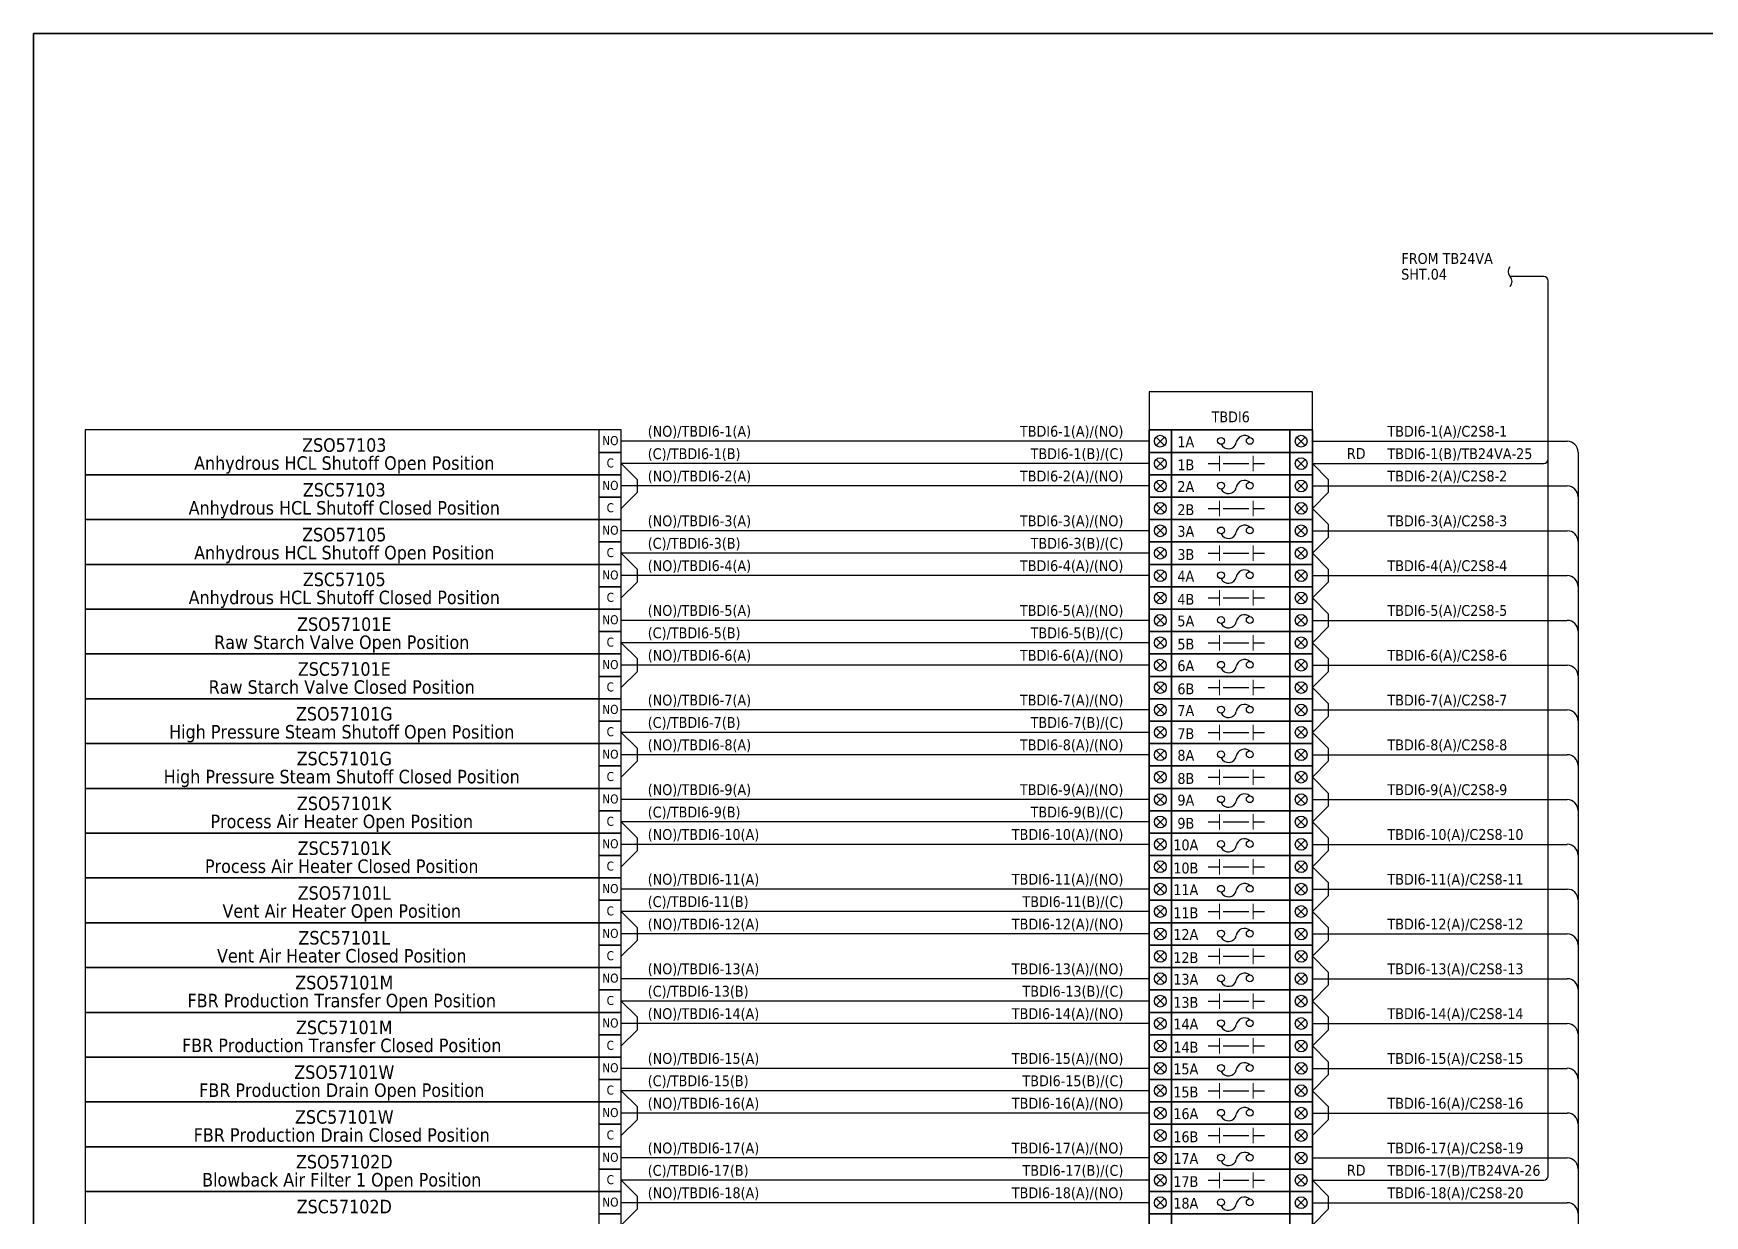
# Model space of a CAD drawing. Header units: millimetres. Extents: x 0 to 1792788, y -13 to 262234.
# Drawn here: x 1243347 to 1290483, y 127604 to 160934 of the extents above; entities that cross this region are included whole.
import ezdxf
from ezdxf.enums import TextEntityAlignment as Align

# ---------------------------------------------------------------- set-up
doc = ezdxf.new("R2010")
doc.units = ezdxf.units.MM
doc.layers.add('HELPPOINT', color=7, linetype='Continuous', lineweight=25)
doc.layers.add('power', color=7, linetype='Continuous', lineweight=25)
doc.styles.add('Tahoma', font='')
doc.styles.get('Tahoma').set_extended_font_data('Tahoma')

# ---------------------------------------------------------------- blocks, each defined once
blk = doc.blocks.new('TPA')
at = {"layer": 'HELPPOINT', "color": 4, "lineweight": 35, "ltscale": 25.4}
for p, q in [((14292753, 12749437), (14292753, 12827491)), ((14292753, 12827491), (14405128, 12827491)), ((14292753, 12749437), (14292753, 12827491)), ((14292753, 12827491), (14405128, 12827491))]:
    blk.add_line(p, q, dxfattribs=at)

msp = doc.modelspace()

# ---------------------------------------------------------------- linework, layer by layer
at = {"color": 1, "ltscale": 25.4}
for p, q in [((1285948, 154079), (1285002, 154079)), ((1286075, 128725), (1286075, 153952)), ((1275248, 149555), (1275013, 149320)), ((1275013, 149555), (1275248, 149320)), ((1278987, 149555), (1279222, 149320)), ((1279222, 149555), (1278987, 149320)), ((1279420, 148806), (1279867, 148359)), ((1279420, 148806), (1285948, 148806)), ((1275248, 148292), (1275013, 148057)), ((1275013, 148292), (1275248, 148057)), ((1278987, 148292), (1279222, 148057)), ((1279222, 148292), (1278987, 148057)), ((1279867, 148359), (1279867, 147989)), ((1279420, 147543), (1279867, 147989)), ((1279420, 147543), (1279867, 147096)), ((1279867, 147096), (1279867, 146726)), ((1275248, 147029), (1275013, 146794)), ((1275013, 147029), (1275248, 146794)), ((1278987, 147029), (1279222, 146794)), ((1279222, 147029), (1278987, 146794)), ((1279420, 146280), (1279867, 146726)), ((1279420, 146280), (1279867, 145833)), ((1275248, 145766), (1275013, 145531)), ((1275013, 145766), (1275248, 145531)), ((1278987, 145766), (1279222, 145531)), ((1279222, 145766), (1278987, 145531)), ((1279867, 145833), (1279867, 145463)), ((1279420, 145017), (1279867, 145463)), ((1279420, 145017), (1279867, 144570)), ((1275248, 144503), (1275013, 144268)), ((1275013, 144503), (1275248, 144268)), ((1278987, 144503), (1279222, 144268)), ((1279222, 144503), (1278987, 144268)), ((1279867, 144570), (1279867, 144200)), ((1279420, 143754), (1279867, 144200)), ((1279420, 143754), (1279867, 143307)), ((1279867, 143307), (1279867, 142937)), ((1275248, 143240), (1275013, 143005)), ((1275013, 143240), (1275248, 143005)), ((1278987, 143240), (1279222, 143005)), ((1279222, 143240), (1278987, 143005)), ((1279420, 142491), (1279867, 142937)), ((1279420, 142491), (1279867, 142044)), ((1275248, 141977), (1275013, 141742)), ((1275013, 141977), (1275248, 141742)), ((1278987, 141977), (1279222, 141742)), ((1279222, 141977), (1278987, 141742)), ((1279867, 142044), (1279867, 141674)), ((1279420, 141228), (1279867, 141674)), ((1279420, 141228), (1279867, 140781)), ((1275248, 140714), (1275013, 140479)), ((1275013, 140714), (1275248, 140479)), ((1278987, 140714), (1279222, 140479)), ((1279222, 140714), (1278987, 140479)), ((1279867, 140781), (1279867, 140411)), ((1279420, 139965), (1279867, 140411)), ((1279420, 139965), (1279867, 139518)), ((1275248, 139451), (1275013, 139216)), ((1275013, 139451), (1275248, 139216)), ((1278987, 139451), (1279222, 139216)), ((1279222, 139451), (1278987, 139216)), ((1279420, 138702), (1279867, 139148)), ((1279867, 139518), (1279867, 139148)), ((1279420, 138702), (1279867, 138255)), ((1275248, 138188), (1275013, 137953)), ((1275013, 138188), (1275248, 137953)), ((1278987, 138188), (1279222, 137953)), ((1279222, 138188), (1278987, 137953)), ((1279867, 138255), (1279867, 137885)), ((1279420, 137439), (1279867, 137885)), ((1279420, 137439), (1279867, 136992)), ((1275248, 136925), (1275013, 136690)), ((1275013, 136925), (1275248, 136690)), ((1278987, 136925), (1279222, 136690)), ((1279222, 136925), (1278987, 136690)), ((1279867, 136992), (1279867, 136622)), ((1279420, 136176), (1279867, 136622)), ((1279420, 136176), (1279867, 135729)), ((1275248, 135662), (1275013, 135427)), ((1275013, 135662), (1275248, 135427)), ((1278987, 135662), (1279222, 135427)), ((1279222, 135662), (1278987, 135427)), ((1279420, 134913), (1279867, 135359)), ((1279867, 135729), (1279867, 135359)), ((1279420, 134913), (1279867, 134466)), ((1275248, 134399), (1275013, 134164)), ((1275013, 134399), (1275248, 134164)), ((1278987, 134399), (1279222, 134164)), ((1279222, 134399), (1278987, 134164)), ((1279867, 134466), (1279867, 134096)), ((1279420, 133650), (1279867, 134096)), ((1279420, 133650), (1279867, 133203)), ((1275248, 133136), (1275013, 132901)), ((1275013, 133136), (1275248, 132901)), ((1278987, 133136), (1279222, 132901)), ((1279222, 133136), (1278987, 132901)), ((1279867, 133203), (1279867, 132833)), ((1279420, 132387), (1279867, 132833)), ((1279420, 132387), (1279867, 131940)), ((1275248, 131873), (1275013, 131638)), ((1275013, 131873), (1275248, 131638)), ((1278987, 131873), (1279222, 131638)), ((1279222, 131873), (1278987, 131638)), ((1279420, 131124), (1279867, 131570)), ((1279867, 131940), (1279867, 131570)), ((1279420, 131124), (1279867, 130677)), ((1275248, 130610), (1275013, 130375)), ((1275013, 130610), (1275248, 130375)), ((1278987, 130610), (1279222, 130375)), ((1279222, 130610), (1278987, 130375)), ((1279867, 130677), (1279867, 130307)), ((1279420, 129861), (1279867, 130307)), ((1275248, 129347), (1275013, 129112)), ((1275013, 129347), (1275248, 129112)), ((1278987, 129347), (1279222, 129112)), ((1279222, 129347), (1278987, 129112)), ((1279420, 128598), (1279867, 128151)), ((1279420, 128598), (1285948, 128598)), ((1275248, 128084), (1275013, 127849)), ((1275013, 128084), (1275248, 127849)), ((1278987, 128084), (1279222, 127849)), ((1279222, 128084), (1278987, 127849)), ((1279420, 127335), (1279867, 127782)), ((1279867, 128151), (1279867, 127782))]:
    msp.add_line(p, q, dxfattribs=at)
at = {"color": 4, "ltscale": 25.4}
for p, q in [((1274814, 149437), (1259929, 149437)), ((1279420, 149437), (1286609, 149437)), ((1286914, 149132), (1286914, 107008)), ((1274814, 148174), (1259929, 148174)), ((1279420, 148174), (1286609, 148174)), ((1274814, 146911), (1259929, 146911)), ((1279420, 146911), (1286609, 146911)), ((1274814, 145648), (1259929, 145648)), ((1279420, 145648), (1286609, 145648)), ((1274814, 144385), (1259929, 144385)), ((1279420, 144385), (1286609, 144385)), ((1274814, 143122), (1259929, 143122)), ((1279420, 143122), (1286609, 143122)), ((1274814, 141859), (1259929, 141859)), ((1279420, 141859), (1286609, 141859)), ((1274814, 140596), (1259929, 140596)), ((1279420, 140596), (1286609, 140596)), ((1274814, 139333), (1259929, 139333)), ((1279420, 139333), (1286609, 139333)), ((1274814, 138070), (1259929, 138070)), ((1279420, 138070), (1286609, 138070)), ((1274814, 136807), (1259929, 136807)), ((1279420, 136807), (1286609, 136807)), ((1274814, 135544), (1259929, 135544)), ((1279420, 135544), (1286609, 135544)), ((1274814, 134281), (1259929, 134281)), ((1279420, 134281), (1286609, 134281)), ((1274814, 133018), (1259929, 133018)), ((1279420, 133018), (1286609, 133018)), ((1274814, 131755), (1259929, 131755)), ((1279420, 131755), (1286609, 131755)), ((1274814, 130492), (1259929, 130492)), ((1279420, 130492), (1286609, 130492)), ((1274814, 129229), (1259929, 129229)), ((1279420, 129229), (1286609, 129229)), ((1274814, 127966), (1259929, 127966)), ((1279420, 127966), (1286609, 127966))]:
    msp.add_line(p, q, dxfattribs=at)
at = {"color": 7, "lineweight": 9, "ltscale": 25.4}
for p, q in [((1276799, 148589), (1276799, 149022)), ((1277754, 148589), (1277754, 149022)), ((1276799, 147326), (1276799, 147759)), ((1277754, 147326), (1277754, 147759)), ((1276799, 146063), (1276799, 146496)), ((1277754, 146063), (1277754, 146496)), ((1276799, 144800), (1276799, 145233)), ((1277754, 144800), (1277754, 145233)), ((1276799, 143537), (1276799, 143970)), ((1277754, 143537), (1277754, 143970)), ((1276799, 142274), (1276799, 142707)), ((1277754, 142274), (1277754, 142707)), ((1276799, 141011), (1276799, 141444)), ((1277754, 141011), (1277754, 141444)), ((1276799, 139748), (1276799, 140181)), ((1277754, 139748), (1277754, 140181)), ((1276799, 138485), (1276799, 138919)), ((1277754, 138485), (1277754, 138919)), ((1276799, 137222), (1276799, 137656)), ((1277754, 137222), (1277754, 137656)), ((1276799, 135959), (1276799, 136393)), ((1277754, 135959), (1277754, 136393)), ((1276799, 134696), (1276799, 135130)), ((1277754, 134696), (1277754, 135130)), ((1276799, 133433), (1276799, 133867)), ((1277754, 133433), (1277754, 133867)), ((1276799, 132170), (1276799, 132604)), ((1277754, 132170), (1277754, 132604)), ((1276799, 130907), (1276799, 131341)), ((1277754, 130907), (1277754, 131341)), ((1276799, 129644), (1276799, 130078)), ((1277754, 129644), (1277754, 130078)), ((1276799, 128381), (1276799, 128815)), ((1277754, 128381), (1277754, 128815))]:
    msp.add_line(p, q, dxfattribs=at)
at = {"color": 7, "ltscale": 25.4}
for p, q in [((1274814, 148806), (1259929, 148806)), ((1259929, 148806), (1260376, 148359)), ((1275248, 148923), (1275013, 148688)), ((1275013, 148923), (1275248, 148688)), ((1276481, 148806), (1276799, 148806)), ((1276900, 148806), (1277626, 148806)), ((1277754, 148806), (1278072, 148806)), ((1278987, 148923), (1279222, 148688)), ((1279222, 148923), (1278987, 148688)), ((1260376, 148359), (1260376, 147989)), ((1259929, 147543), (1260376, 147989)), ((1275248, 147660), (1275013, 147425)), ((1275013, 147660), (1275248, 147425)), ((1276481, 147543), (1276799, 147543)), ((1276900, 147543), (1277626, 147543)), ((1277754, 147543), (1278072, 147543)), ((1278987, 147660), (1279222, 147425)), ((1279222, 147660), (1278987, 147425)), ((1274814, 146280), (1259929, 146280)), ((1259929, 146280), (1260376, 145833)), ((1275248, 146397), (1275013, 146162)), ((1275013, 146397), (1275248, 146162)), ((1276481, 146280), (1276799, 146280)), ((1276900, 146280), (1277626, 146280)), ((1277754, 146280), (1278072, 146280)), ((1278987, 146397), (1279222, 146162)), ((1279222, 146397), (1278987, 146162)), ((1260376, 145833), (1260376, 145463)), ((1259929, 145017), (1260376, 145463)), ((1275248, 145134), (1275013, 144899)), ((1275013, 145134), (1275248, 144899)), ((1276481, 145017), (1276799, 145017)), ((1276900, 145017), (1277626, 145017)), ((1277754, 145017), (1278072, 145017)), ((1278987, 145134), (1279222, 144899)), ((1279222, 145134), (1278987, 144899)), ((1275248, 143871), (1275013, 143636)), ((1275013, 143871), (1275248, 143636)), ((1278987, 143871), (1279222, 143636)), ((1279222, 143871), (1278987, 143636)), ((1274814, 143754), (1259929, 143754)), ((1259929, 143754), (1260376, 143307)), ((1260376, 143307), (1260376, 142937)), ((1276481, 143754), (1276799, 143754)), ((1276900, 143754), (1277626, 143754)), ((1277754, 143754), (1278072, 143754)), ((1259929, 142491), (1260376, 142937)), ((1275248, 142608), (1275013, 142373)), ((1275013, 142608), (1275248, 142373)), ((1276481, 142491), (1276799, 142491)), ((1276900, 142491), (1277626, 142491)), ((1277754, 142491), (1278072, 142491)), ((1278987, 142608), (1279222, 142373)), ((1279222, 142608), (1278987, 142373)), ((1274814, 141228), (1259929, 141228)), ((1259929, 141228), (1260376, 140781)), ((1275248, 141345), (1275013, 141110)), ((1275013, 141345), (1275248, 141110)), ((1276481, 141228), (1276799, 141228)), ((1276900, 141228), (1277626, 141228)), ((1277754, 141228), (1278072, 141228)), ((1278987, 141345), (1279222, 141110)), ((1279222, 141345), (1278987, 141110)), ((1260376, 140781), (1260376, 140411)), ((1259929, 139965), (1260376, 140411)), ((1275248, 140082), (1275013, 139847)), ((1275013, 140082), (1275248, 139847)), ((1278987, 140082), (1279222, 139847)), ((1279222, 140082), (1278987, 139847)), ((1276481, 139965), (1276799, 139965)), ((1276900, 139965), (1277626, 139965)), ((1277754, 139965), (1278072, 139965)), ((1274814, 138702), (1259929, 138702)), ((1259929, 138702), (1260376, 138255)), ((1275248, 138819), (1275013, 138584)), ((1275013, 138819), (1275248, 138584)), ((1276481, 138702), (1276799, 138702)), ((1276900, 138702), (1277626, 138702)), ((1277754, 138702), (1278072, 138702)), ((1278987, 138819), (1279222, 138584)), ((1279222, 138819), (1278987, 138584)), ((1260376, 138255), (1260376, 137885)), ((1259929, 137439), (1260376, 137885)), ((1275248, 137556), (1275013, 137321)), ((1275013, 137556), (1275248, 137321)), ((1276481, 137439), (1276799, 137439)), ((1276900, 137439), (1277626, 137439)), ((1277754, 137439), (1278072, 137439)), ((1278987, 137556), (1279222, 137321)), ((1279222, 137556), (1278987, 137321)), ((1275248, 136293), (1275013, 136058)), ((1275013, 136293), (1275248, 136058)), ((1278987, 136293), (1279222, 136058)), ((1279222, 136293), (1278987, 136058)), ((1274814, 136176), (1259929, 136176)), ((1259929, 136176), (1260376, 135729)), ((1276481, 136176), (1276799, 136176)), ((1276900, 136176), (1277626, 136176)), ((1277754, 136176), (1278072, 136176)), ((1259929, 134913), (1260376, 135359)), ((1260376, 135729), (1260376, 135359)), ((1275248, 135030), (1275013, 134795)), ((1275013, 135030), (1275248, 134795)), ((1276481, 134913), (1276799, 134913)), ((1276900, 134913), (1277626, 134913)), ((1277754, 134913), (1278072, 134913)), ((1278987, 135030), (1279222, 134795)), ((1279222, 135030), (1278987, 134795)), ((1274814, 133650), (1259929, 133650)), ((1259929, 133650), (1260376, 133203)), ((1275248, 133767), (1275013, 133532)), ((1275013, 133767), (1275248, 133532)), ((1276481, 133650), (1276799, 133650)), ((1276900, 133650), (1277626, 133650)), ((1277754, 133650), (1278072, 133650)), ((1278987, 133767), (1279222, 133532)), ((1279222, 133767), (1278987, 133532)), ((1260376, 133203), (1260376, 132833)), ((1259929, 132387), (1260376, 132833)), ((1275248, 132504), (1275013, 132269)), ((1275013, 132504), (1275248, 132269)), ((1278987, 132504), (1279222, 132269)), ((1279222, 132504), (1278987, 132269)), ((1276481, 132387), (1276799, 132387)), ((1276900, 132387), (1277626, 132387)), ((1277754, 132387), (1278072, 132387)), ((1274814, 131124), (1259929, 131124)), ((1259929, 131124), (1260376, 130677)), ((1275248, 131241), (1275013, 131006)), ((1275013, 131241), (1275248, 131006)), ((1276481, 131124), (1276799, 131124)), ((1276900, 131124), (1277626, 131124)), ((1277754, 131124), (1278072, 131124)), ((1278987, 131241), (1279222, 131006)), ((1279222, 131241), (1278987, 131006)), ((1260376, 130677), (1260376, 130307)), ((1259929, 129861), (1260376, 130307)), ((1275248, 129978), (1275013, 129743)), ((1275013, 129978), (1275248, 129743)), ((1276481, 129861), (1276799, 129861)), ((1276900, 129861), (1277626, 129861)), ((1277754, 129861), (1278072, 129861)), ((1278987, 129978), (1279222, 129743)), ((1279222, 129978), (1278987, 129743)), ((1275248, 128715), (1275013, 128480)), ((1275013, 128715), (1275248, 128480)), ((1278987, 128715), (1279222, 128480)), ((1279222, 128715), (1278987, 128480)), ((1274814, 128598), (1259929, 128598)), ((1259929, 128598), (1260376, 128151)), ((1276481, 128598), (1276799, 128598)), ((1276900, 128598), (1277626, 128598)), ((1277754, 128598), (1278072, 128598)), ((1259929, 127335), (1260376, 127782)), ((1260376, 128151), (1260376, 127782))]:
    msp.add_line(p, q, dxfattribs=at)
at = {"color": 1, "ltscale": 25.4}
msp.add_lwpolyline([(1285002, 153797, 0.351), (1285002, 154079, -0.351), (1285002, 154360, 2.081666)], format="xyb", dxfattribs=at)
at = {"color": 4, "ltscale": 25.4}
msp.add_lwpolyline([(1274814, 149753), (1279420, 149753), (1279420, 150832), (1274814, 150832)], close=True, dxfattribs=at)
at = {"color": 2, "ltscale": 25.4}
for points in [[(1244808, 148490), (1259929, 148490), (1259929, 149753), (1244808, 149753)], [(1244808, 147227), (1259929, 147227), (1259929, 148490), (1244808, 148490)], [(1244808, 145964), (1259929, 145964), (1259929, 147227), (1244808, 147227)], [(1244808, 144701), (1259929, 144701), (1259929, 145964), (1244808, 145964)], [(1244808, 143438), (1259929, 143438), (1259929, 144701), (1244808, 144701)], [(1244808, 142175), (1259929, 142175), (1259929, 143438), (1244808, 143438)], [(1244808, 140912), (1259929, 140912), (1259929, 142175), (1244808, 142175)], [(1244808, 139649), (1259929, 139649), (1259929, 140912), (1244808, 140912)], [(1244808, 138386), (1259929, 138386), (1259929, 139649), (1244808, 139649)], [(1244808, 137123), (1259929, 137123), (1259929, 138386), (1244808, 138386)], [(1244808, 135860), (1259929, 135860), (1259929, 137123), (1244808, 137123)], [(1244808, 134597), (1259929, 134597), (1259929, 135860), (1244808, 135860)], [(1244808, 133334), (1259929, 133334), (1259929, 134597), (1244808, 134597)], [(1244808, 132071), (1259929, 132071), (1259929, 133334), (1244808, 133334)], [(1244808, 130808), (1259929, 130808), (1259929, 132071), (1244808, 132071)], [(1244808, 129545), (1259929, 129545), (1259929, 130808), (1244808, 130808)], [(1244808, 128282), (1259929, 128282), (1259929, 129545), (1244808, 129545)], [(1244808, 127019), (1259929, 127019), (1259929, 128282), (1244808, 128282)]]:
    msp.add_lwpolyline(points, close=True, dxfattribs=at)
at = {"color": 1, "ltscale": 25.4}
for points in [[(1259298, 149121), (1259929, 149121), (1259929, 149753), (1259298, 149753)], [(1274814, 149121), (1275446, 149121), (1275446, 149753), (1274814, 149753)], [(1275446, 149121), (1278789, 149121), (1278789, 149753), (1275446, 149753)], [(1278789, 149121), (1279420, 149121), (1279420, 149753), (1278789, 149753)], [(1259298, 147858), (1259929, 147858), (1259929, 148490), (1259298, 148490)], [(1274814, 147858), (1275446, 147858), (1275446, 148490), (1274814, 148490)], [(1275446, 147858), (1278789, 147858), (1278789, 148490), (1275446, 148490)], [(1278789, 147858), (1279420, 147858), (1279420, 148490), (1278789, 148490)], [(1259298, 146595), (1259929, 146595), (1259929, 147227), (1259298, 147227)], [(1274814, 146595), (1275446, 146595), (1275446, 147227), (1274814, 147227)], [(1275446, 146595), (1278789, 146595), (1278789, 147227), (1275446, 147227)], [(1278789, 146595), (1279420, 146595), (1279420, 147227), (1278789, 147227)], [(1259298, 145332), (1259929, 145332), (1259929, 145964), (1259298, 145964)], [(1274814, 145332), (1275446, 145332), (1275446, 145964), (1274814, 145964)], [(1275446, 145332), (1278789, 145332), (1278789, 145964), (1275446, 145964)], [(1278789, 145332), (1279420, 145332), (1279420, 145964), (1278789, 145964)], [(1259298, 144069), (1259929, 144069), (1259929, 144701), (1259298, 144701)], [(1274814, 144069), (1275446, 144069), (1275446, 144701), (1274814, 144701)], [(1275446, 144069), (1278789, 144069), (1278789, 144701), (1275446, 144701)], [(1278789, 144069), (1279420, 144069), (1279420, 144701), (1278789, 144701)], [(1259298, 142806), (1259929, 142806), (1259929, 143438), (1259298, 143438)], [(1274814, 142806), (1275446, 142806), (1275446, 143438), (1274814, 143438)], [(1275446, 142806), (1278789, 142806), (1278789, 143438), (1275446, 143438)], [(1278789, 142806), (1279420, 142806), (1279420, 143438), (1278789, 143438)], [(1259298, 141543), (1259929, 141543), (1259929, 142175), (1259298, 142175)], [(1274814, 141543), (1275446, 141543), (1275446, 142175), (1274814, 142175)], [(1275446, 141543), (1278789, 141543), (1278789, 142175), (1275446, 142175)], [(1278789, 141543), (1279420, 141543), (1279420, 142175), (1278789, 142175)], [(1259298, 140281), (1259929, 140281), (1259929, 140912), (1259298, 140912)], [(1274814, 140281), (1275446, 140281), (1275446, 140912), (1274814, 140912)], [(1275446, 140281), (1278789, 140281), (1278789, 140912), (1275446, 140912)], [(1278789, 140281), (1279420, 140281), (1279420, 140912), (1278789, 140912)], [(1259298, 139018), (1259929, 139018), (1259929, 139649), (1259298, 139649)], [(1274814, 139018), (1275446, 139018), (1275446, 139649), (1274814, 139649)], [(1275446, 139018), (1278789, 139018), (1278789, 139649), (1275446, 139649)], [(1278789, 139018), (1279420, 139018), (1279420, 139649), (1278789, 139649)], [(1259298, 137755), (1259929, 137755), (1259929, 138386), (1259298, 138386)], [(1274814, 137755), (1275446, 137755), (1275446, 138386), (1274814, 138386)], [(1275446, 137755), (1278789, 137755), (1278789, 138386), (1275446, 138386)], [(1278789, 137755), (1279420, 137755), (1279420, 138386), (1278789, 138386)], [(1259298, 136492), (1259929, 136492), (1259929, 137123), (1259298, 137123)], [(1274814, 136492), (1275446, 136492), (1275446, 137123), (1274814, 137123)], [(1275446, 136492), (1278789, 136492), (1278789, 137123), (1275446, 137123)], [(1278789, 136492), (1279420, 136492), (1279420, 137123), (1278789, 137123)], [(1259298, 135229), (1259929, 135229), (1259929, 135860), (1259298, 135860)], [(1274814, 135229), (1275446, 135229), (1275446, 135860), (1274814, 135860)], [(1275446, 135229), (1278789, 135229), (1278789, 135860), (1275446, 135860)], [(1278789, 135229), (1279420, 135229), (1279420, 135860), (1278789, 135860)], [(1259298, 133966), (1259929, 133966), (1259929, 134597), (1259298, 134597)], [(1274814, 133966), (1275446, 133966), (1275446, 134597), (1274814, 134597)], [(1275446, 133966), (1278789, 133966), (1278789, 134597), (1275446, 134597)], [(1278789, 133966), (1279420, 133966), (1279420, 134597), (1278789, 134597)], [(1259298, 132703), (1259929, 132703), (1259929, 133334), (1259298, 133334)], [(1274814, 132703), (1275446, 132703), (1275446, 133334), (1274814, 133334)], [(1275446, 132703), (1278789, 132703), (1278789, 133334), (1275446, 133334)], [(1278789, 132703), (1279420, 132703), (1279420, 133334), (1278789, 133334)], [(1259298, 131440), (1259929, 131440), (1259929, 132071), (1259298, 132071)], [(1274814, 131440), (1275446, 131440), (1275446, 132071), (1274814, 132071)], [(1275446, 131440), (1278789, 131440), (1278789, 132071), (1275446, 132071)], [(1278789, 131440), (1279420, 131440), (1279420, 132071), (1278789, 132071)], [(1259298, 130177), (1259929, 130177), (1259929, 130808), (1259298, 130808)], [(1274814, 130177), (1275446, 130177), (1275446, 130808), (1274814, 130808)], [(1275446, 130177), (1278789, 130177), (1278789, 130808), (1275446, 130808)], [(1278789, 130177), (1279420, 130177), (1279420, 130808), (1278789, 130808)], [(1259298, 128914), (1259929, 128914), (1259929, 129545), (1259298, 129545)], [(1274814, 128914), (1275446, 128914), (1275446, 129545), (1274814, 129545)], [(1275446, 128914), (1278789, 128914), (1278789, 129545), (1275446, 129545)], [(1278789, 128914), (1279420, 128914), (1279420, 129545), (1278789, 129545)], [(1259298, 127651), (1259929, 127651), (1259929, 128282), (1259298, 128282)], [(1274814, 127651), (1275446, 127651), (1275446, 128282), (1274814, 128282)], [(1275446, 127651), (1278789, 127651), (1278789, 128282), (1275446, 128282)], [(1278789, 127651), (1279420, 127651), (1279420, 128282), (1278789, 128282)]]:
    msp.add_lwpolyline(points, close=True, dxfattribs=at)
at = {"color": 7, "lineweight": 30, "ltscale": 25.4}
for points in [[(1274814, 149753), (1279420, 149753), (1279420, 148490), (1274814, 148490), (1274814, 149753)], [(1274814, 148490), (1279420, 148490), (1279420, 147227), (1274814, 147227), (1274814, 148490)], [(1274814, 147227), (1279420, 147227), (1279420, 145964), (1274814, 145964), (1274814, 147227)], [(1274814, 145964), (1279420, 145964), (1279420, 144701), (1274814, 144701), (1274814, 145964)], [(1274814, 144701), (1279420, 144701), (1279420, 143438), (1274814, 143438), (1274814, 144701)], [(1274814, 143438), (1279420, 143438), (1279420, 142175), (1274814, 142175), (1274814, 143438)], [(1274814, 142175), (1279420, 142175), (1279420, 140912), (1274814, 140912), (1274814, 142175)], [(1274814, 140912), (1279420, 140912), (1279420, 139649), (1274814, 139649), (1274814, 140912)], [(1274814, 139649), (1279420, 139649), (1279420, 138386), (1274814, 138386), (1274814, 139649)], [(1274814, 138386), (1279420, 138386), (1279420, 137123), (1274814, 137123), (1274814, 138386)], [(1274814, 137123), (1279420, 137123), (1279420, 135860), (1274814, 135860), (1274814, 137123)], [(1274814, 135860), (1279420, 135860), (1279420, 134597), (1274814, 134597), (1274814, 135860)], [(1274814, 134597), (1279420, 134597), (1279420, 133334), (1274814, 133334), (1274814, 134597)], [(1274814, 133334), (1279420, 133334), (1279420, 132071), (1274814, 132071), (1274814, 133334)], [(1274814, 132071), (1279420, 132071), (1279420, 130808), (1274814, 130808), (1274814, 132071)], [(1274814, 130808), (1279420, 130808), (1279420, 129545), (1274814, 129545), (1274814, 130808)], [(1274814, 129545), (1279420, 129545), (1279420, 128282), (1274814, 128282), (1274814, 129545)], [(1274814, 128282), (1279420, 128282), (1279420, 127019), (1274814, 127019), (1274814, 128282)]]:
    msp.add_lwpolyline(points, dxfattribs=at)
at = {"color": 7, "ltscale": 25.4}
for points in [[(1259298, 148490), (1259929, 148490), (1259929, 149121), (1259298, 149121)], [(1274814, 148490), (1275446, 148490), (1275446, 149121), (1274814, 149121)], [(1275446, 148490), (1278789, 148490), (1278789, 149121), (1275446, 149121)], [(1278789, 148490), (1279420, 148490), (1279420, 149121), (1278789, 149121)], [(1259298, 147227), (1259929, 147227), (1259929, 147858), (1259298, 147858)], [(1274814, 147227), (1275446, 147227), (1275446, 147858), (1274814, 147858)], [(1275446, 147227), (1278789, 147227), (1278789, 147858), (1275446, 147858)], [(1278789, 147227), (1279420, 147227), (1279420, 147858), (1278789, 147858)], [(1259298, 145964), (1259929, 145964), (1259929, 146595), (1259298, 146595)], [(1274814, 145964), (1275446, 145964), (1275446, 146595), (1274814, 146595)], [(1275446, 145964), (1278789, 145964), (1278789, 146595), (1275446, 146595)], [(1278789, 145964), (1279420, 145964), (1279420, 146595), (1278789, 146595)], [(1259298, 144701), (1259929, 144701), (1259929, 145332), (1259298, 145332)], [(1274814, 144701), (1275446, 144701), (1275446, 145332), (1274814, 145332)], [(1275446, 144701), (1278789, 144701), (1278789, 145332), (1275446, 145332)], [(1278789, 144701), (1279420, 144701), (1279420, 145332), (1278789, 145332)], [(1259298, 143438), (1259929, 143438), (1259929, 144069), (1259298, 144069)], [(1274814, 143438), (1275446, 143438), (1275446, 144069), (1274814, 144069)], [(1275446, 143438), (1278789, 143438), (1278789, 144069), (1275446, 144069)], [(1278789, 143438), (1279420, 143438), (1279420, 144069), (1278789, 144069)], [(1259298, 142175), (1259929, 142175), (1259929, 142806), (1259298, 142806)], [(1274814, 142175), (1275446, 142175), (1275446, 142806), (1274814, 142806)], [(1275446, 142175), (1278789, 142175), (1278789, 142806), (1275446, 142806)], [(1278789, 142175), (1279420, 142175), (1279420, 142806), (1278789, 142806)], [(1259298, 140912), (1259929, 140912), (1259929, 141543), (1259298, 141543)], [(1274814, 140912), (1275446, 140912), (1275446, 141543), (1274814, 141543)], [(1275446, 140912), (1278789, 140912), (1278789, 141543), (1275446, 141543)], [(1278789, 140912), (1279420, 140912), (1279420, 141543), (1278789, 141543)], [(1259298, 139649), (1259929, 139649), (1259929, 140281), (1259298, 140281)], [(1274814, 139649), (1275446, 139649), (1275446, 140281), (1274814, 140281)], [(1275446, 139649), (1278789, 139649), (1278789, 140281), (1275446, 140281)], [(1278789, 139649), (1279420, 139649), (1279420, 140281), (1278789, 140281)], [(1259298, 138386), (1259929, 138386), (1259929, 139018), (1259298, 139018)], [(1274814, 138386), (1275446, 138386), (1275446, 139018), (1274814, 139018)], [(1275446, 138386), (1278789, 138386), (1278789, 139018), (1275446, 139018)], [(1278789, 138386), (1279420, 138386), (1279420, 139018), (1278789, 139018)], [(1259298, 137123), (1259929, 137123), (1259929, 137755), (1259298, 137755)], [(1274814, 137123), (1275446, 137123), (1275446, 137755), (1274814, 137755)], [(1275446, 137123), (1278789, 137123), (1278789, 137755), (1275446, 137755)], [(1278789, 137123), (1279420, 137123), (1279420, 137755), (1278789, 137755)], [(1259298, 135860), (1259929, 135860), (1259929, 136492), (1259298, 136492)], [(1274814, 135860), (1275446, 135860), (1275446, 136492), (1274814, 136492)], [(1275446, 135860), (1278789, 135860), (1278789, 136492), (1275446, 136492)], [(1278789, 135860), (1279420, 135860), (1279420, 136492), (1278789, 136492)], [(1259298, 134597), (1259929, 134597), (1259929, 135229), (1259298, 135229)], [(1274814, 134597), (1275446, 134597), (1275446, 135229), (1274814, 135229)], [(1275446, 134597), (1278789, 134597), (1278789, 135229), (1275446, 135229)], [(1278789, 134597), (1279420, 134597), (1279420, 135229), (1278789, 135229)], [(1259298, 133334), (1259929, 133334), (1259929, 133966), (1259298, 133966)], [(1274814, 133334), (1275446, 133334), (1275446, 133966), (1274814, 133966)], [(1275446, 133334), (1278789, 133334), (1278789, 133966), (1275446, 133966)], [(1278789, 133334), (1279420, 133334), (1279420, 133966), (1278789, 133966)], [(1259298, 132071), (1259929, 132071), (1259929, 132703), (1259298, 132703)], [(1274814, 132071), (1275446, 132071), (1275446, 132703), (1274814, 132703)], [(1275446, 132071), (1278789, 132071), (1278789, 132703), (1275446, 132703)], [(1278789, 132071), (1279420, 132071), (1279420, 132703), (1278789, 132703)], [(1259298, 130808), (1259929, 130808), (1259929, 131440), (1259298, 131440)], [(1274814, 130808), (1275446, 130808), (1275446, 131440), (1274814, 131440)], [(1275446, 130808), (1278789, 130808), (1278789, 131440), (1275446, 131440)], [(1278789, 130808), (1279420, 130808), (1279420, 131440), (1278789, 131440)], [(1259298, 129545), (1259929, 129545), (1259929, 130177), (1259298, 130177)], [(1274814, 129545), (1275446, 129545), (1275446, 130177), (1274814, 130177)], [(1275446, 129545), (1278789, 129545), (1278789, 130177), (1275446, 130177)], [(1278789, 129545), (1279420, 129545), (1279420, 130177), (1278789, 130177)], [(1259298, 128282), (1259929, 128282), (1259929, 128914), (1259298, 128914)], [(1274814, 128282), (1275446, 128282), (1275446, 128914), (1274814, 128914)], [(1275446, 128282), (1278789, 128282), (1278789, 128914), (1275446, 128914)], [(1278789, 128282), (1279420, 128282), (1279420, 128914), (1278789, 128914)], [(1259298, 127019), (1259929, 127019), (1259929, 127651), (1259298, 127651)], [(1274814, 127019), (1275446, 127019), (1275446, 127651), (1274814, 127651)], [(1275446, 127019), (1278789, 127019), (1278789, 127651), (1275446, 127651)], [(1278789, 127019), (1279420, 127019), (1279420, 127651), (1278789, 127651)]]:
    msp.add_lwpolyline(points, close=True, dxfattribs=at)
at = {"color": 1, "ltscale": 25.4}
for centre in [(1275130, 149437), (1279104, 149437), (1275130, 148174), (1279104, 148174), (1275130, 146911), (1279104, 146911), (1275130, 145648), (1279104, 145648), (1275130, 144385), (1279104, 144385), (1275130, 143122), (1279104, 143122), (1275130, 141859), (1279104, 141859), (1275130, 140596), (1279104, 140596), (1275130, 139333), (1279104, 139333), (1275130, 138070), (1279104, 138070), (1275130, 136807), (1279104, 136807), (1275130, 135544), (1279104, 135544), (1275130, 134281), (1279104, 134281), (1275130, 133018), (1279104, 133018), (1275130, 131755), (1279104, 131755), (1275130, 130492), (1279104, 130492), (1275130, 129229), (1279104, 129229), (1275130, 127966), (1279104, 127966)]:
    msp.add_circle(centre, 166, dxfattribs=at)
at = {"color": 7, "ltscale": 25.4}
for centre in [(1275130, 148806), (1279104, 148806), (1275130, 147543), (1279104, 147543), (1275130, 146280), (1279104, 146280), (1275130, 145017), (1279104, 145017), (1275130, 143754), (1279104, 143754), (1275130, 142491), (1279104, 142491), (1275130, 141228), (1279104, 141228), (1275130, 139965), (1279104, 139965), (1275130, 138702), (1279104, 138702), (1275130, 137439), (1279104, 137439), (1275130, 136176), (1279104, 136176), (1275130, 134913), (1279104, 134913), (1275130, 133650), (1279104, 133650), (1275130, 132387), (1279104, 132387), (1275130, 131124), (1279104, 131124), (1275130, 129861), (1279104, 129861), (1275130, 128598), (1279104, 128598)]:
    msp.add_circle(centre, 166, dxfattribs=at)
at = {"color": 1, "ltscale": 25.4}
for centre, start, end in [((1285948, 153952), 0, 90), ((1285948, 148933), 270, 0), ((1285948, 128725), 270, 0)]:
    msp.add_arc(centre, 127, start, end, dxfattribs=at)
at = {"color": 4, "ltscale": 25.4}
for centre in [(1286609, 149132), (1286609, 147869), (1286609, 146606), (1286609, 145343), (1286609, 144080), (1286609, 142817), (1286609, 141554), (1286609, 140291), (1286609, 139028), (1286609, 137766), (1286609, 136503), (1286609, 135240), (1286609, 133977), (1286609, 132714), (1286609, 131451), (1286609, 130188), (1286609, 128925), (1286609, 127662)]:
    msp.add_arc(centre, 305, 0, 90, dxfattribs=at)
at = {"layer": 'power', "color": 1, "ltscale": 25.4}
for centre in [(1276845, 149447), (1277655, 149447), (1276845, 148184), (1277655, 148184), (1276845, 146921), (1277655, 146921), (1276845, 145658), (1277655, 145658), (1276845, 144395), (1277655, 144395), (1276845, 143132), (1277655, 143132), (1276845, 141869), (1277655, 141869), (1276845, 140606), (1277655, 140606), (1276845, 139343), (1277655, 139343), (1276845, 138080), (1277655, 138080), (1276845, 136817), (1277655, 136817), (1276845, 135554), (1277655, 135554), (1276845, 134291), (1277655, 134291), (1276845, 133028), (1277655, 133028), (1276845, 131765), (1277655, 131765), (1276845, 130502), (1277655, 130502), (1276845, 129239), (1277655, 129239), (1276845, 127976), (1277655, 127976)]:
    msp.add_circle(centre, 96.7, dxfattribs=at)
for centre, radius, start, end in [((1277508, 149361), 235, 51.1309, 171.3254), ((1277052, 149452), 230, 206.1634, 346.0383), ((1277052, 148189), 230, 206.1634, 346.0383), ((1277508, 148098), 235, 51.1309, 171.3254), ((1277508, 146835), 235, 51.1309, 171.3254), ((1277052, 146926), 230, 206.1634, 346.0383), ((1277508, 145572), 235, 51.1309, 171.3254), ((1277052, 145663), 230, 206.1634, 346.0383), ((1277052, 144400), 230, 206.1634, 346.0383), ((1277508, 144309), 235, 51.1309, 171.3254), ((1277052, 143137), 230, 206.1634, 346.0383), ((1277508, 143046), 235, 51.1309, 171.3254), ((1277508, 141783), 235, 51.1309, 171.3254), ((1277052, 141874), 230, 206.1634, 346.0383), ((1277052, 140611), 230, 206.1634, 346.0383), ((1277508, 140520), 235, 51.1309, 171.3254), ((1277052, 139348), 230, 206.1634, 346.0383), ((1277508, 139257), 235, 51.1309, 171.3254), ((1277508, 137994), 235, 51.1309, 171.3254), ((1277052, 138085), 230, 206.1634, 346.0383), ((1277052, 136822), 230, 206.1634, 346.0383), ((1277508, 136731), 235, 51.1309, 171.3254), ((1277052, 135559), 230, 206.1634, 346.0383), ((1277508, 135468), 235, 51.1309, 171.3254), ((1277508, 134205), 235, 51.1309, 171.3254), ((1277052, 134296), 230, 206.1634, 346.0383), ((1277052, 133033), 230, 206.1634, 346.0383), ((1277508, 132942), 235, 51.1309, 171.3254), ((1277052, 131770), 230, 206.1634, 346.0383), ((1277508, 131679), 235, 51.1309, 171.3254), ((1277508, 130416), 235, 51.1309, 171.3254), ((1277052, 130507), 230, 206.1634, 346.0383), ((1277052, 129244), 230, 206.1634, 346.0383), ((1277508, 129153), 235, 51.1309, 171.3254), ((1277052, 127981), 230, 206.1634, 346.0383), ((1277508, 127890), 235, 51.1309, 171.3254)]:
    msp.add_arc(centre, radius, start, end, dxfattribs=at)

# ---------------------------------------------------------------- block references
at = {"xscale": 0.8800000000046566, "yscale": 0.8800000000046566, "zscale": 0.8800000000046566}
msp.add_blockref('TPA', (-11334276, -11127258), dxfattribs=at)

# ---------------------------------------------------------------- texts
at = {"color": 1, "style": 'Tahoma'}
for s, p in [('FROM TB24VA', (1281931, 154436)), ('SHT.04', (1281926, 153992)), ('RD', (1280393, 148939)), ('TBDI6-1(B)/TB24VA-25', (1281538, 148932)), ('RD', (1280393, 128731)), ('TBDI6-17(B)/TB24VA-26', (1281538, 128725))]:
    msp.add_text(s, height=304.8, dxfattribs=at).set_placement(p)
at = {"color": 4, "style": 'Tahoma'}
for s, height, p in [('TBDI6', 304.8, (1277117, 150123)), ('ZSO57103', 381, (1252115, 149329)), ('Anhydrous HCL Shutoff Open Position', 381, (1252115, 148821)), ('ZSC57103', 381, (1252115, 148067)), ('Anhydrous HCL Shutoff Closed Position', 381, (1252115, 147559)), ('ZSO57105', 381, (1252115, 146804)), ('Anhydrous HCL Shutoff Open Position', 381, (1252115, 146296)), ('ZSC57105', 381, (1252115, 145541)), ('Anhydrous HCL Shutoff Closed Position', 381, (1252115, 145033)), ('ZSO57101E', 381, (1252115, 144278)), ('Raw Starch Valve Open Position ', 381, (1252115, 143770)), ('ZSC57101E', 381, (1252115, 143015)), ('Raw Starch Valve Closed Position ', 381, (1252115, 142507)), ('ZSO57101G', 381, (1252115, 141752)), ('High Pressure Steam Shutoff Open Position ', 381, (1252115, 141244)), ('ZSC57101G', 381, (1252115, 140489)), ('High Pressure Steam Shutoff Closed Position ', 381, (1252115, 139981)), ('ZSO57101K', 381, (1252115, 139226)), ('Process Air Heater Open Position ', 381, (1252115, 138718)), ('ZSC57101K', 381, (1252115, 137963)), ('Process Air Heater Closed Position ', 381, (1252115, 137455)), ('ZSO57101L', 381, (1252115, 136700)), ('Vent Air Heater Open Position ', 381, (1252115, 136192)), ('ZSC57101L', 381, (1252115, 135437)), ('Vent Air Heater Closed Position ', 381, (1252115, 134929)), ('ZSO57101M', 381, (1252115, 134174)), ('FBR Production Transfer Open Position ', 381, (1252115, 133666)), ('ZSC57101M', 381, (1252115, 132911)), ('FBR Production Transfer Closed Position ', 381, (1252115, 132403)), ('ZSO57101W', 381, (1252115, 131648)), ('FBR Production Drain Open Position ', 381, (1252115, 131140)), ('ZSC57101W', 381, (1252115, 130385)), ('FBR Production Drain Closed Position ', 381, (1252115, 129877)), ('ZSO57102D', 381, (1252115, 129122)), ('Blowback Air Filter 1 Open Position ', 381, (1252115, 128614)), ('ZSC57102D', 381, (1252115, 127859))]:
    msp.add_text(s, height=height, dxfattribs=at).set_placement(p, align=Align.MIDDLE_CENTER)
for s, p in [('(NO)/TBDI6-1(A)', (1260674, 149564)), ('TBDI6-1(A)/C2S8-1', (1281538, 149564)), ('(NO)/TBDI6-2(A)', (1260674, 148301)), ('TBDI6-2(A)/C2S8-2', (1281538, 148301)), ('(NO)/TBDI6-3(A)', (1260674, 147038)), ('TBDI6-3(A)/C2S8-3', (1281538, 147038)), ('(NO)/TBDI6-4(A)', (1260674, 145775)), ('TBDI6-4(A)/C2S8-4', (1281538, 145775)), ('(NO)/TBDI6-5(A)', (1260674, 144512)), ('TBDI6-5(A)/C2S8-5', (1281538, 144512)), ('(NO)/TBDI6-6(A)', (1260674, 143249)), ('TBDI6-6(A)/C2S8-6', (1281538, 143249)), ('(NO)/TBDI6-7(A)', (1260674, 141986)), ('TBDI6-7(A)/C2S8-7', (1281538, 141986)), ('(NO)/TBDI6-8(A)', (1260674, 140723)), ('TBDI6-8(A)/C2S8-8', (1281538, 140723)), ('(NO)/TBDI6-9(A)', (1260674, 139460)), ('TBDI6-9(A)/C2S8-9', (1281538, 139460)), ('(NO)/TBDI6-10(A)', (1260674, 138197)), ('TBDI6-10(A)/C2S8-10', (1281538, 138197)), ('(NO)/TBDI6-11(A)', (1260674, 136934)), ('TBDI6-11(A)/C2S8-11', (1281538, 136934)), ('(NO)/TBDI6-12(A)', (1260674, 135671)), ('TBDI6-12(A)/C2S8-12', (1281538, 135671)), ('(NO)/TBDI6-13(A)', (1260674, 134408)), ('TBDI6-13(A)/C2S8-13', (1281538, 134408)), ('(NO)/TBDI6-14(A)', (1260674, 133145)), ('TBDI6-14(A)/C2S8-14', (1281538, 133145)), ('(NO)/TBDI6-15(A)', (1260674, 131882)), ('TBDI6-15(A)/C2S8-15', (1281538, 131882)), ('(NO)/TBDI6-16(A)', (1260674, 130619)), ('TBDI6-16(A)/C2S8-16', (1281538, 130619)), ('(NO)/TBDI6-17(A)', (1260674, 129356)), ('TBDI6-17(A)/C2S8-19', (1281538, 129356)), ('(NO)/TBDI6-18(A)', (1260674, 128093)), ('TBDI6-18(A)/C2S8-20', (1281538, 128093))]:
    msp.add_text(s, height=304.8, dxfattribs=at).set_placement(p)
for s, p in [('TBDI6-1(A)/(NO)', (1274090, 149564)), ('TBDI6-2(A)/(NO)', (1274090, 148301)), ('TBDI6-3(A)/(NO)', (1274090, 147038)), ('TBDI6-4(A)/(NO)', (1274090, 145775)), ('TBDI6-5(A)/(NO)', (1274090, 144512)), ('TBDI6-6(A)/(NO)', (1274090, 143249)), ('TBDI6-7(A)/(NO)', (1274090, 141986)), ('TBDI6-8(A)/(NO)', (1274090, 140723)), ('TBDI6-9(A)/(NO)', (1274090, 139460)), ('TBDI6-10(A)/(NO)', (1274090, 138197)), ('TBDI6-11(A)/(NO)', (1274090, 136934)), ('TBDI6-12(A)/(NO)', (1274090, 135671)), ('TBDI6-13(A)/(NO)', (1274090, 134408)), ('TBDI6-14(A)/(NO)', (1274090, 133145)), ('TBDI6-15(A)/(NO)', (1274090, 131882)), ('TBDI6-16(A)/(NO)', (1274090, 130619)), ('TBDI6-17(A)/(NO)', (1274090, 129356)), ('TBDI6-18(A)/(NO)', (1274090, 128093))]:
    msp.add_text(s, height=304.8, dxfattribs=at).set_placement(p, align=Align.RIGHT)
at = {"color": 7, "style": 'Tahoma'}
for s, p in [('(C)/TBDI6-1(B)', (1260674, 148932)), ('(C)/TBDI6-3(B)', (1260674, 146406)), ('(C)/TBDI6-5(B)', (1260674, 143880)), ('(C)/TBDI6-7(B)', (1260674, 141354)), ('(C)/TBDI6-9(B)', (1260674, 138828)), ('(C)/TBDI6-11(B)', (1260674, 136303)), ('(C)/TBDI6-13(B)', (1260674, 133777)), ('(C)/TBDI6-15(B)', (1260674, 131251)), ('(C)/TBDI6-17(B)', (1260674, 128725))]:
    msp.add_text(s, height=304.8, dxfattribs=at).set_placement(p)
for s, p in [('TBDI6-1(B)/(C)', (1274090, 148932)), ('TBDI6-3(B)/(C)', (1274090, 146406)), ('TBDI6-5(B)/(C)', (1274090, 143880)), ('TBDI6-7(B)/(C)', (1274090, 141354)), ('TBDI6-9(B)/(C)', (1274090, 138828)), ('TBDI6-11(B)/(C)', (1274090, 136303)), ('TBDI6-13(B)/(C)', (1274090, 133777)), ('TBDI6-15(B)/(C)', (1274090, 131251)), ('TBDI6-17(B)/(C)', (1274090, 128725))]:
    msp.add_text(s, height=304.8, dxfattribs=at).set_placement(p, align=Align.RIGHT)
at = {"layer": 'power', "color": 1, "style": 'Tahoma'}
for p in [(1259620, 149454), (1259620, 148191), (1259620, 146928), (1259620, 145665), (1259620, 144402), (1259620, 143139), (1259620, 141876), (1259620, 140613), (1259620, 139350), (1259620, 138087), (1259620, 136824), (1259620, 135561), (1259620, 134298), (1259620, 133035), (1259620, 131772), (1259620, 130509), (1259620, 129246), (1259620, 127983)]:
    msp.add_text('NO', height=254, dxfattribs=at).set_placement(p, align=Align.MIDDLE_CENTER)
at = {"layer": 'power', "color": 7, "style": 'Tahoma'}
for s, height, p in [('1A', 305.3, (1275851, 149421)), ('C', 254, (1259620, 148823)), ('1B', 305.3, (1275851, 148769)), ('2A', 305.3, (1275851, 148158)), ('C', 254, (1259620, 147561)), ('2B', 305.3, (1275851, 147506)), ('3A', 305.3, (1275851, 146895)), ('C', 254, (1259620, 146298)), ('3B', 305.3, (1275851, 146243)), ('4A', 305.3, (1275851, 145632)), ('C', 254, (1259620, 145035)), ('4B', 305.3, (1275851, 144980)), ('5A', 305.3, (1275851, 144369)), ('C', 254, (1259620, 143772)), ('5B', 305.3, (1275851, 143717)), ('6A', 305.3, (1275851, 143107)), ('C', 254, (1259620, 142509)), ('6B', 305.3, (1275851, 142454)), ('7A', 305.3, (1275851, 141844)), ('C', 254, (1259620, 141246)), ('7B', 305.3, (1275851, 141191)), ('8A', 305.3, (1275851, 140581)), ('C', 254, (1259620, 139983)), ('8B', 305.3, (1275851, 139928)), ('9A', 305.3, (1275851, 139318)), ('C', 254, (1259620, 138720)), ('9B', 305.3, (1275851, 138665)), ('10A', 305.3, (1275851, 138055)), ('C', 254, (1259620, 137457)), ('10B', 305.3, (1275851, 137402)), ('11A', 305.3, (1275851, 136792)), ('C', 254, (1259620, 136194)), ('11B', 305.3, (1275851, 136139)), ('12A', 305.3, (1275851, 135529)), ('C', 254, (1259620, 134931)), ('12B', 305.3, (1275851, 134876)), ('13A', 305.3, (1275851, 134266)), ('C', 254, (1259620, 133668)), ('13B', 305.3, (1275851, 133614)), ('14A', 305.3, (1275851, 133003)), ('C', 254, (1259620, 132405)), ('14B', 305.3, (1275851, 132351)), ('15A', 305.3, (1275851, 131740)), ('C', 254, (1259620, 131142)), ('15B', 305.3, (1275851, 131088)), ('16A', 305.3, (1275851, 130477)), ('C', 254, (1259620, 129879)), ('16B', 305.3, (1275851, 129825)), ('17A', 305.3, (1275851, 129214)), ('C', 254, (1259620, 128616)), ('17B', 305.3, (1275851, 128562)), ('18A', 305.3, (1275851, 127951))]:
    msp.add_text(s, height=height, dxfattribs=at).set_placement(p, align=Align.MIDDLE_CENTER)

doc.saveas('drawing.dxf')
